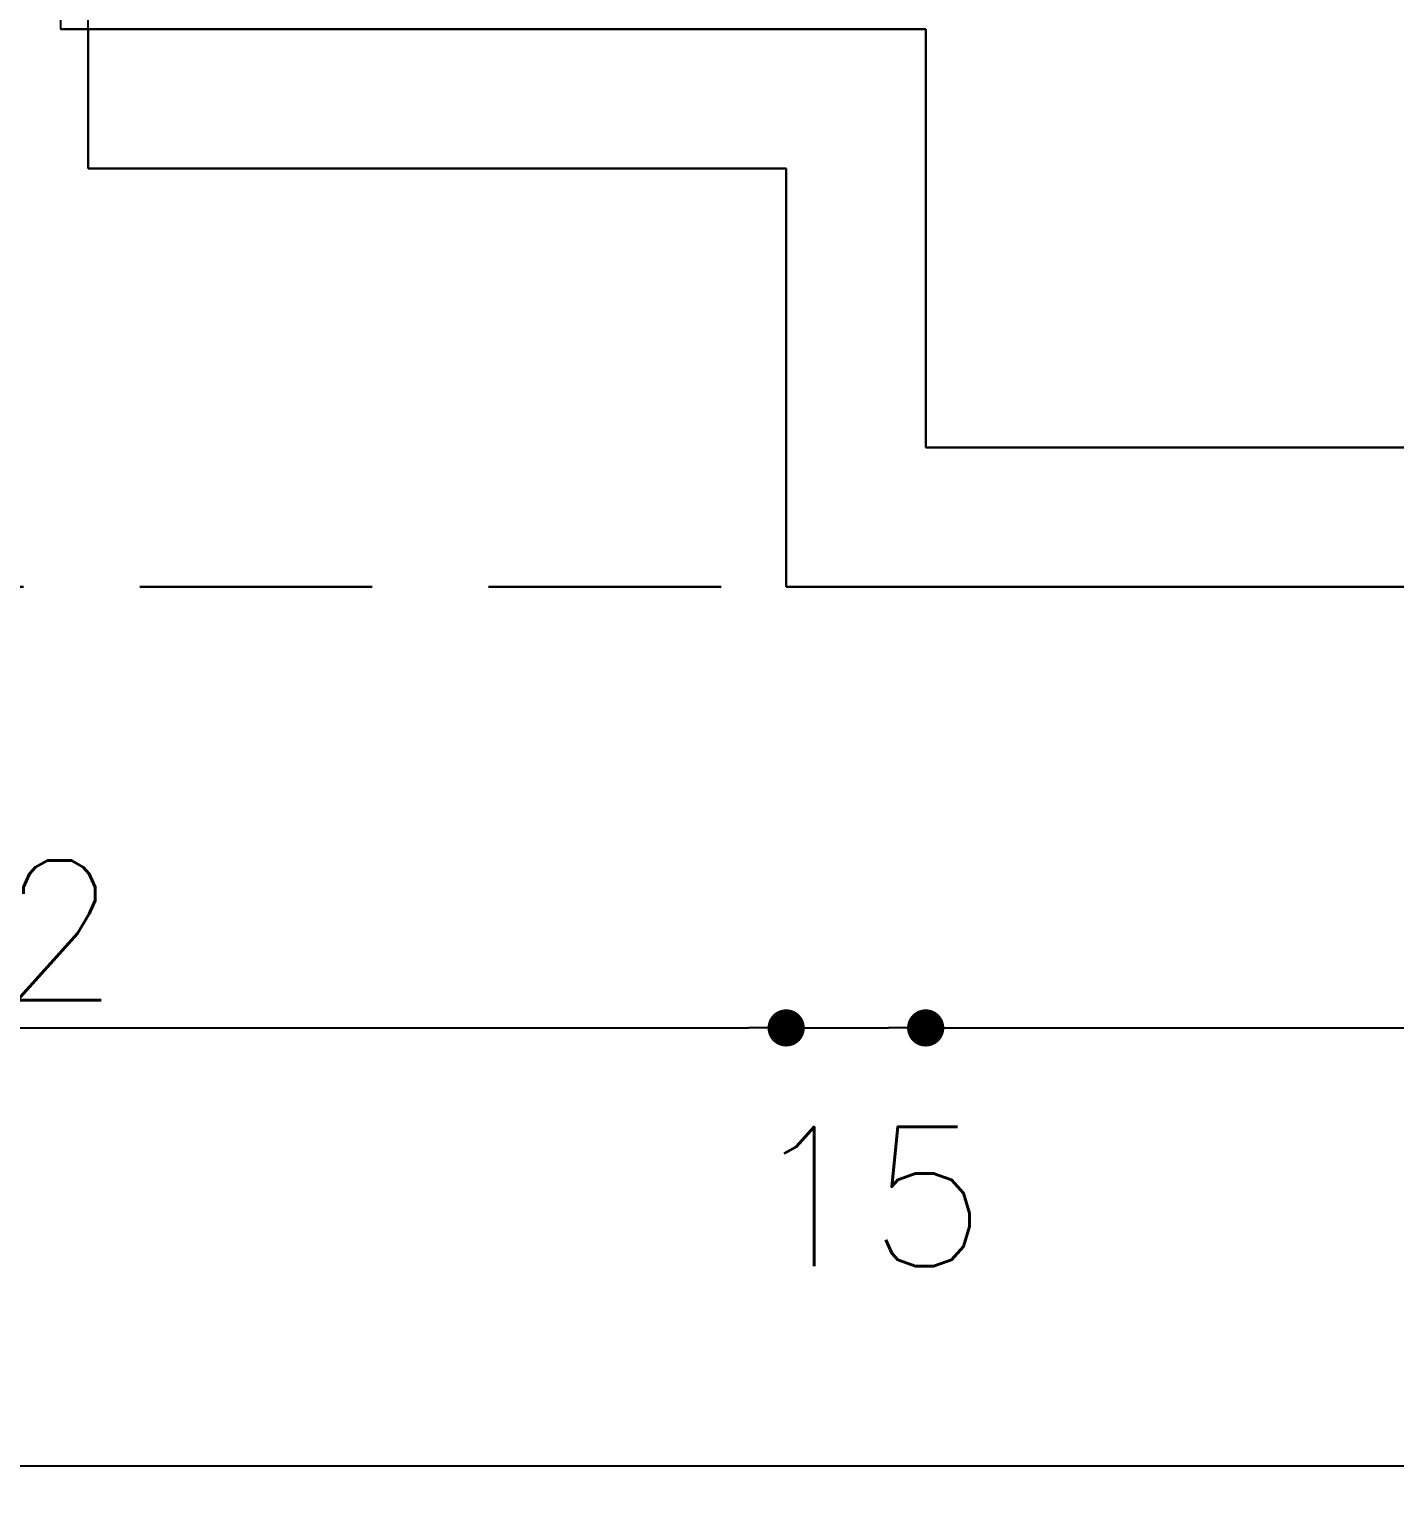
# Model space of a CAD drawing. Header units: millimetres. Extents: x 3314 to 3538, y 1235 to 1314.
# Drawn here: x 3323.534 to 3325.002, y 1279.724 to 1281.29 of the extents above; entities that cross this region are included whole.
import ezdxf

# ---------------------------------------------------------------- set-up
doc = ezdxf.new("R2010")
doc.units = ezdxf.units.MM
doc.linetypes.add('RAYITAS', pattern=[0.375, 0.25, -0.125])
doc.layers.add('ALVENARIA', color=7, linetype='Continuous', lineweight=30)
doc.layers.add('ESQUADRIAS', color=3, linetype='Continuous')
doc.layers.add('Layer1', color=3, linetype='Continuous')
doc.styles.add('ROMANS', font='romans.shx')
doc.dimstyles.new('1-100', dxfattribs={"dimtxt": 0.15, "dimasz": 0.04, "dimexe": 0.05, "dimexo": 0.1, "dimgap": 0.03, "dimtad": 1, "dimdec": 0, "dimlfac": 100, "dimzin": 5, "dimdsep": 46, "dimtxsty": 'ROMANS', "dimblk": 'DOT', "dimcen": 0, "dimse1": 1, "dimse2": 1, "dimclrd": 1, "dimclre": 1, "dimclrt": 2, "dimadec": 0, "dimazin": 0, "dimtfac": 1, "dimtdec": 0, "dimtofl": 0, "dimtmove": 2, "dimatfit": 3, "dimfxl": 0.04, "dimtolj": 1, "dimtzin": 1, "dimarcsym": 0})

# ---------------------------------------------------------------- blocks, each defined once
blk = doc.blocks.new('_Dot')
at = {"color": 0, "linetype": 'ByBlock', "lineweight": -2}
blk.add_line((-0.5, 0), (-1, 0), dxfattribs=at)
at = {"color": 0, "linetype": 'ByBlock', "const_width": 0.5}
blk.add_lwpolyline([(-0.25, 0, 1), (0.25, 0, 1)], format="xyb", close=True, dxfattribs=at)
blk = doc.blocks.new('*D93')
at = {"layer": 'ALVENARIA', "color": 1, "lineweight": -2, "transparency": 16777216}
blk.add_line((3322.5677, 1280.2156), (3324.3077, 1280.2156), dxfattribs=at)
at = {"layer": 'Defpoints', "color": 0, "transparency": 16777216}
for p in [(3322.5277, 1280.6899), (3324.3477, 1280.6899), (3324.3477, 1280.2156)]:
    blk.add_point(p, dxfattribs=at)
at = {"layer": 'ALVENARIA', "color": 1, "lineweight": -2, "transparency": 16777216, "xscale": 0.04, "yscale": 0.04, "zscale": 0.04, "rotation": 180}
blk.add_blockref('_Dot', (3322.5277, 1280.2156), dxfattribs=at)
at = {"layer": 'ALVENARIA', "color": 1, "lineweight": -2, "transparency": 16777216, "xscale": 0.04, "yscale": 0.04, "zscale": 0.04}
blk.add_blockref('_Dot', (3324.3477, 1280.2156), dxfattribs=at)
at = {"layer": 'ALVENARIA', "color": 2, "transparency": 16777216, "insert": (3323.4377, 1280.3206), "char_height": 0.15, "attachment_point": 5, "style": 'ROMANS'}
blk.add_mtext('\\A1;182', dxfattribs=at)
blk = doc.blocks.new('*D119')
at = {"layer": 'ALVENARIA', "color": 1, "lineweight": -2, "transparency": 16777216}
blk.add_line((3324.5377, 1280.2156), (3327.6877, 1280.2156), dxfattribs=at)
at = {"layer": 'Defpoints', "color": 0, "transparency": 16777216}
for p in [(3324.4977, 1280.8399), (3327.7277, 1280.6899), (3327.7277, 1280.2156)]:
    blk.add_point(p, dxfattribs=at)
at = {"layer": 'ALVENARIA', "color": 1, "lineweight": -2, "transparency": 16777216, "xscale": 0.04, "yscale": 0.04, "zscale": 0.04, "rotation": 180}
blk.add_blockref('_Dot', (3324.4977, 1280.2156), dxfattribs=at)
at = {"layer": 'ALVENARIA', "color": 1, "lineweight": -2, "transparency": 16777216, "xscale": 0.04, "yscale": 0.04, "zscale": 0.04}
blk.add_blockref('_Dot', (3327.7277, 1280.2156), dxfattribs=at)
at = {"layer": 'ALVENARIA', "color": 2, "transparency": 16777216, "insert": (3326.1127, 1280.3206), "char_height": 0.15, "attachment_point": 5, "style": 'ROMANS'}
blk.add_mtext('\\A1;323', dxfattribs=at)
blk = doc.blocks.new('*D121')
at = {"layer": 'ALVENARIA', "color": 1, "lineweight": -2, "transparency": 16777216}
blk.add_line((3327.8377, 1279.7441), (3315.9177, 1279.7441), dxfattribs=at)
at = {"layer": 'Defpoints', "color": 0, "transparency": 16777216}
for p in [(3315.8777, 1280.6899), (3327.8777, 1280.6899), (3315.8777, 1279.7441)]:
    blk.add_point(p, dxfattribs=at)
at = {"layer": 'ALVENARIA', "color": 1, "lineweight": -2, "transparency": 16777216, "xscale": 0.04, "yscale": 0.04, "zscale": 0.04, "rotation": 180}
blk.add_blockref('_Dot', (3315.8777, 1279.7441), dxfattribs=at)
at = {"layer": 'ALVENARIA', "color": 1, "lineweight": -2, "transparency": 16777216, "xscale": 0.04, "yscale": 0.04, "zscale": 0.04}
blk.add_blockref('_Dot', (3327.8777, 1279.7441), dxfattribs=at)
at = {"layer": 'ALVENARIA', "color": 2, "transparency": 16777216, "insert": (3321.8777, 1279.8491), "char_height": 0.15, "attachment_point": 5, "style": 'ROMANS'}
blk.add_mtext('\\A1;1200', dxfattribs=at)
blk = doc.blocks.new('*D233')
at = {"layer": 'ALVENARIA', "color": 1, "lineweight": -2, "transparency": 16777216}
blk.add_line((3324.3877, 1280.2156), (3324.4577, 1280.2156), dxfattribs=at)
at = {"layer": 'Defpoints', "color": 0, "transparency": 16777216}
for p in [(3324.3477, 1280.8399), (3324.4977, 1280.6899), (3324.4977, 1280.2156)]:
    blk.add_point(p, dxfattribs=at)
at = {"layer": 'ALVENARIA', "color": 1, "lineweight": -2, "transparency": 16777216, "xscale": 0.04, "yscale": 0.04, "zscale": 0.04, "rotation": 180}
blk.add_blockref('_Dot', (3324.3477, 1280.2156), dxfattribs=at)
at = {"layer": 'ALVENARIA', "color": 1, "lineweight": -2, "transparency": 16777216, "xscale": 0.04, "yscale": 0.04, "zscale": 0.04}
blk.add_blockref('_Dot', (3324.4977, 1280.2156), dxfattribs=at)
at = {"layer": 'ALVENARIA', "color": 2, "transparency": 16777216, "insert": (3324.4355, 1280.0342), "char_height": 0.15, "attachment_point": 5, "style": 'ROMANS'}
blk.add_mtext('\\A1;15', dxfattribs=at)

msp = doc.modelspace()

# ---------------------------------------------------------------- linework, layer by layer
at = {"layer": 'ALVENARIA'}
for p, q in [((3324.4977, 1281.2899), (3323.5673, 1281.2899)), ((3323.5973, 1281.2899), (3323.5973, 1281.1399)), ((3324.4977, 1281.2899), (3324.4977, 1280.8399)), ((3324.3477, 1281.1399), (3323.5973, 1281.1399)), ((3324.3477, 1281.1399), (3324.3477, 1280.6899)), ((3327.7277, 1280.8399), (3324.4977, 1280.8399)), ((3327.7277, 1280.6899), (3324.3477, 1280.6899))]:
    msp.add_line(p, q, dxfattribs=at)
at = {"layer": 'ALVENARIA', "linetype": 'RAYITAS'}
msp.add_line((3322.5277, 1280.6899), (3324.3477, 1280.6899), dxfattribs=at)
at = {"layer": 'ESQUADRIAS'}
msp.add_line((3323.5673, 1281.2899), (3323.5973, 1281.2899), dxfattribs=at)
at = {"layer": 'Layer1'}
msp.add_lwpolyline([(3323.5973, 1281.2899), (3323.5973, 1282.3095), (3323.5673, 1282.3095), (3323.5673, 1281.2899)], dxfattribs=at)

# ---------------------------------------------------------------- dimensions: what is measured, and where the dimension line sits
at = {"layer": 'ALVENARIA'}
dim = msp.add_linear_dim(base=(3324.4977, 1280.2156), p1=(3324.3477, 1280.8399), p2=(3324.4977, 1280.6899), dimstyle='1-100', override={"dimfxlon": 1}, dxfattribs=at)
dim.commit()
dim.dimension.update_dxf_attribs({"geometry": '*D233', "text_midpoint": (3324.4355, 1280.0342), "dimtype": 160})
for base, p1, p2, picture, middle in [((3327.7277, 1280.2156), (3324.4977, 1280.8399), (3327.7277, 1280.6899), '*D119', (3326.1127, 1280.3206)), ((3315.8777, 1279.7441), (3327.8777, 1280.6899), (3315.8777, 1280.6899), '*D121', (3321.8777, 1279.8491)), ((3324.3477, 1280.2156), (3322.5277, 1280.6899), (3324.3477, 1280.6899), '*D93', (3323.4377, 1280.3206))]:
    dim = msp.add_linear_dim(base=base, p1=p1, p2=p2, dimstyle='1-100', override={"dimfxlon": 1}, dxfattribs=at)
    dim.commit()
    dim.dimension.update_dxf_attribs({"geometry": picture, "text_midpoint": middle})

doc.saveas('drawing.dxf')
